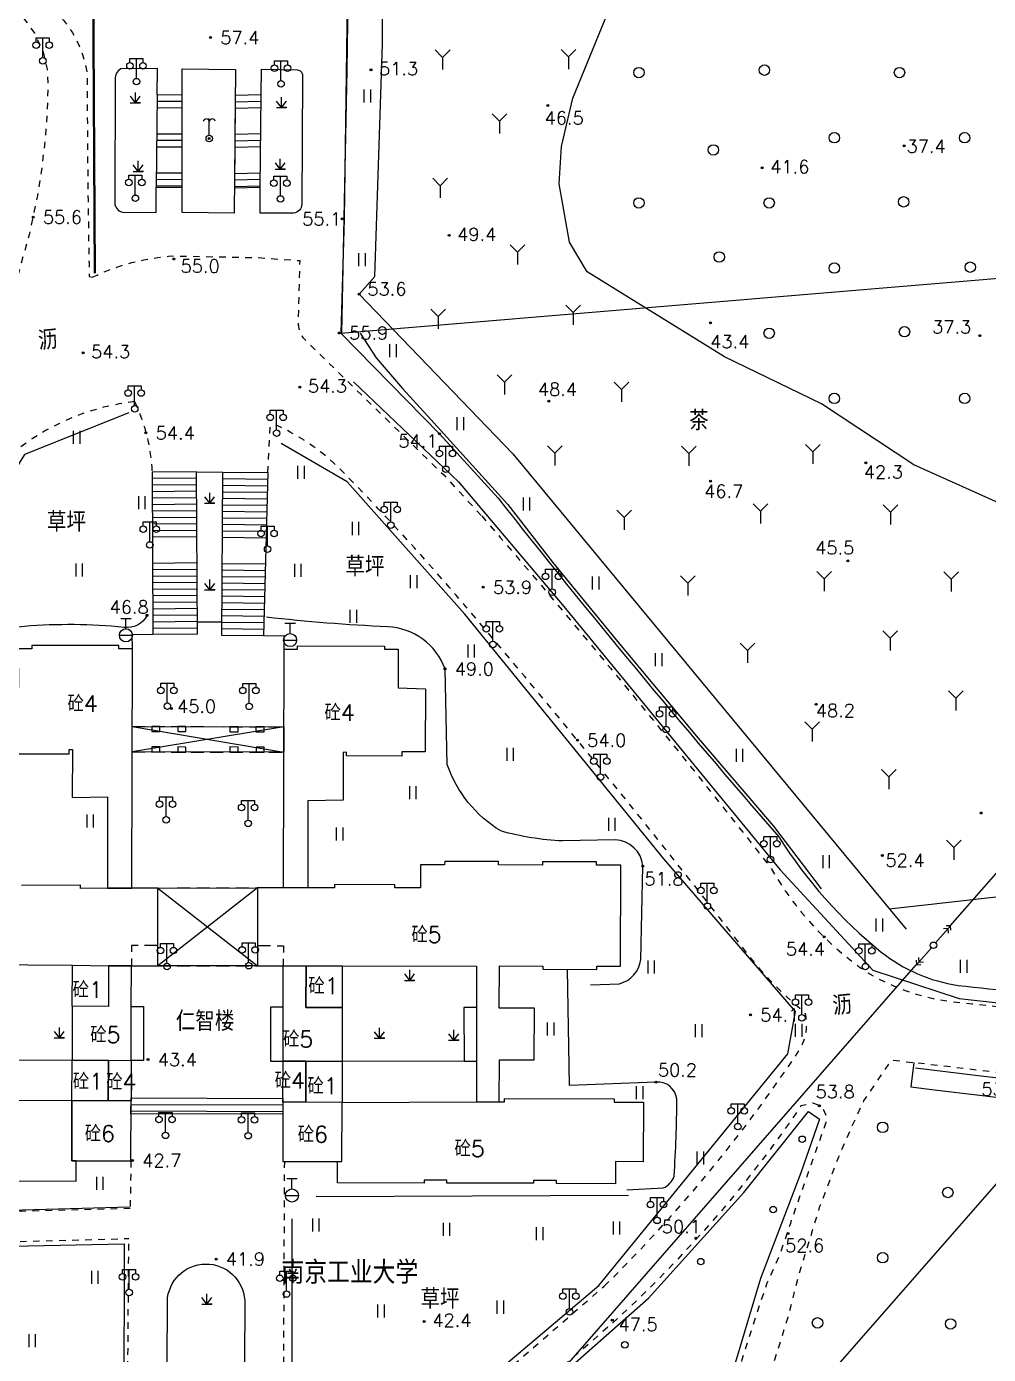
# Model space of a CAD drawing. Extents: x 115374 to 116875, y 149866 to 152432.
# Drawn here: x 115796.6 to 115944.2, y 151637.3 to 151841.1 of the extents above; entities that cross this region are included whole.
import ezdxf
from ezdxf.enums import TextEntityAlignment as Align

# ---------------------------------------------------------------- set-up
doc = ezdxf.new("R2010")
doc.units = 0
doc.header["$MEASUREMENT"] = 0
doc.header["$PDMODE"] = 32
doc.header["$PDSIZE"] = 0.3
doc.linetypes.add('X5', pattern=[3, 2, -1])
doc.linetypes.add('X6', pattern=[2, 1, -1])
doc.layers.get('0').update_dxf_attribs({"linetype": 'CONTINUOUS'})
for name, color, linetype in [('BOUND', 7, 'CONTINUOUS'), ('DLDW', 14, 'CONTINUOUS'), ('DLSS', 5, 'CONTINUOUS'), ('DMTZ', 5, 'CONTINUOUS'), ('GCD', 1, 'CONTINUOUS'), ('GXYZ', 2, 'CONTINUOUS'), ('JMD', 6, 'CONTINUOUS'), ('YZH', 2, 'CONTINUOUS'), ('ZBTZ', 5, 'CONTINUOUS')]:
    doc.layers.add(name, color=color, linetype=linetype)
doc.styles.add('HZ', font='rs.shx', dxfattribs={"bigfont": 'hztxt.shx'})
doc.linetypes.add('X19', pattern='A,4.5,[145,symbolx.shx,S=1,R=0,X=0,Y=1],4.5,-0.5,[146,symbolx.shx,S=1,R=0,X=0,Y=0],-0.5', length=10)
doc.linetypes.add('X20', pattern='A,4.5,[145,symbolx.shx,S=1,R=0,X=0,Y=0],4.5,-0.5,[146,symbolx.shx,S=1,R=0,X=0,Y=0],-0.5', length=10)
doc.linetypes.add('X33', pattern='A,2,[150,symbolx.shx,S=1,R=0,X=0,Y=1],1e-11', length=2)
doc.linetypes.add('X34', pattern='A,2,[150,symbolx.shx,S=1,R=0,X=0,Y=0],1e-11', length=2)
doc.linetypes.add('X35', pattern='A,2,[4,symbolt.shx,S=1,R=0,X=0,Y=0],2,[28,symbolt.shx,S=1,R=0,X=0,Y=0],1e-11', length=4)
doc.linetypes.add('X36', pattern='A,2,[4,symbolt.shx,S=1,R=180,X=0,Y=0],2,[28,symbolt.shx,S=1,R=180,X=0,Y=0],1e-11', length=4)
doc.linetypes.add('X4', pattern='A,0,-1e-09,[149,symbolx.shx,S=0.15,R=0,X=0,Y=0],-1.6', length=1.6)
doc.linetypes.add('X49', pattern='A,0,[5,symbolt.shx,S=1,R=0,X=0,Y=0],-10', length=10)

# ---------------------------------------------------------------- blocks, each defined once
blk = doc.blocks.new('GC124')
for p, q in [((0, -0.8), (-0.75, 0.2)), ((0, -0.8), (0, 0.8)), ((0, -0.8), (0.75, 0.2)), ((-0.8, -0.8), (0.75, -0.8)), ((0.8, -0.8), (0, -0.8))]:
    blk.add_line(p, q)
blk = doc.blocks.new('GC121')
for p, q in [((-0.5, -0.64), (-0.5, 1.36)), ((-0.5, -0.64), (-0.5, 0.86)), ((0.5, -0.64), (0.5, 1.36))]:
    blk.add_line(p, q)
blk = doc.blocks.new('GC020')
blk.add_line((0, 0.5), (0, 3.1))
blk.add_circle((0, 0), 0.5)
for centre, start, end in [((-0.46, 2.51), 22.0922, 158.1228), ((0.46, 2.51), 21.8772, 157.9078)]:
    blk.add_arc(centre, 0.494, start, end)
blk.add_point((0, 0))
blk = doc.blocks.new('GC097')
for p, q in [((-1, 2.92), (-1, 3.52)), ((-1, 3.52), (1, 3.52)), ((0, 0.52), (0, 3.52)), ((1, 3.52), (1, 2.92))]:
    blk.add_line(p, q)
for centre in [(-1, 2.42), (1, 2.42), (0.01, 0)]:
    blk.add_circle(centre, 0.5)
blk = doc.blocks.new('GC133')
for p, q in [((-0.81, 2.59), (0.79, 2.59)), ((-0.01, 0.99), (-0.01, 2.59)), ((-1.01, -0.01), (0.99, -0.01))]:
    blk.add_line(p, q)
blk.add_circle((-0.01, -0.01), 1)
blk = doc.blocks.new('GC155')
for p, q in [((4, 0), (0.5, 0)), ((3.42, 0), (2.92, 0.5)), ((2.92, -0.5), (3.42, 0)), ((4, 0), (3.5, 0.5)), ((3.5, -0.5), (4, 0))]:
    blk.add_line(p, q)
blk.add_circle((0, 0), 0.5)
blk = doc.blocks.new('GC122')
blk.add_circle((0, 0), 0.8)
blk = doc.blocks.new('GC178')
at = {"linetype": 'Continuous'}
for p, q in [((-1.13, 1.44), (0, 0.31)), ((0, 0.31), (1.13, 1.44)), ((0, 0.31), (0, -1.57))]:
    blk.add_line(p, q, dxfattribs=at)
blk = doc.blocks.new('GC159')
blk.add_circle((0.73, 0.68), 0.5)

msp = doc.modelspace()

# ---------------------------------------------------------------- linework, layer by layer
at = {"layer": 'BOUND', "linetype": 'Continuous', "flags": 128}
for points, elevation in [([(115820.48, 151816.38), (115820.5, 151830.56), (115816.65, 151830.58), (115816.51, 151816.4)], 55.15), ([(115832.46, 151816.43), (115832.59, 151830.59), (115828.64, 151830.49), (115828.51, 151816.32)], 57.35), ([(115822.85, 151747.88), (115822.71, 151772.76), (115815.86, 151772.7), (115816, 151747.82)], 45), ([(115826.58, 151747.65), (115826.71, 151772.7), (115833.64, 151772.62), (115832.96, 151747.56)], 45.11), ([(115812.81, 151733.68), (115836.09, 151733.62), (115836.08, 151729.71), (115812.8, 151729.77)], 44.93), ([(115816.73, 151708.89), (115832.05, 151708.92), (115832.05, 151696.96), (115816.73, 151696.93)], 43.69), ([(115812.63, 151674.24), (115812.64, 151676.69), (115835.95, 151676.61), (115835.94, 151674.17)], 42.75)]:
    msp.add_lwpolyline(points, close=True, dxfattribs=dict(at, elevation=elevation))
at = {"layer": 'DLDW', "linetype": 'Continuous', "elevation": 55.15, "flags": 128}
msp.add_lwpolyline([(115820.48, 151812.54), (115820.5, 151834.59), (115828.68, 151834.47), (115828.47, 151812.43)], close=True, dxfattribs=at)
at = {"layer": 'DLSS', "linetype": 'X6', "flags": 128}
for points, elevation in [([(115768.34, 151888.99, -0.047387), (115776.45, 151878.45, 0.024869), (115781.25, 151868.94, -0.001923), (115784.3, 151863.58, 0.020923), (115800.19, 151844.2, -0.17624), (115805.91, 151833.86, 0.004799), (115806.23, 151802.7), (115806.68, 151802.59, 0.103758)], 58.39), ([(115806.68, 151802.59, -0.09953), (115819.21, 151805.87), (115832.02, 151805.62), (115838.53, 151805.16), (115838.29, 151795.71, 0.208188), (115839.41, 151792.94), (115860.63, 151772.27), (115866.46, 151765.98)], 55.06), ([(115813.19, 151783.52, 0.134622), (115795.46, 151776.4, 0.211879), (115791.8, 151769.76), (115776.3, 151735.18), (115756.24, 151690.64), (115757.93, 151690.6)], 48.16), ([(115813.19, 151783.52, -0.097761), (115815.86, 151772.7, 11.464954)], 54.55), ([(115885.25, 151647.79, 0.052588), (115915.29, 151684.12, 0.196706), (115916.11, 151689.72, -0.051325), (115907.85, 151698.04, 0.008521), (115881.15, 151731.56, 0.006119), (115862.53, 151753.82, 0.017012), (115845.04, 151772.85, 0.09977), (115834.03, 151780.3, 0.121986)], 48.16), ([(115866.46, 151765.98, -0.013054), (115910.86, 151711.93, 0.11413), (115925.74, 151695.87, 0.107698), (115939.33, 151691.38, -0.006779), (115977.03, 151686.89, -0.149774), (116000, 151677.71)], 58.39), ([(116000, 151663.88, 0.202534), (115980.76, 151675.78, -0.041296), (115975.65, 151676.97), (115932.79, 151682.1, 0.024307)], 49.94), ([(115836.17, 151666.94), (115835.94, 151615.46), (115836.47, 151610.4, 0.552508), (115841.41, 151609.96, 0.012909), (115862.43, 151627.98), (115885.25, 151647.79)], 42.22)]:
    msp.add_lwpolyline(points, format="xyb", dxfattribs=dict(at, elevation=elevation))
at = {"layer": 'DLSS', "linetype": 'X6', "elevation": 52.62, "flags": 128}
msp.add_lwpolyline([(115740.93, 151877.55), (115742.54, 151876.38), (115744.95, 151874.63), (115746.53, 151873.49), (115747.66, 151872.69), (115748.89, 151871.87), (115750.54, 151870.77), (115751.22, 151870.13), (115752.91, 151868.52), (115754.16, 151867.33), (115755.07, 151866.46), (115756.32, 151865.27), (115757.49, 151864.74), (115759.25, 151863.94), (115761.53, 151862.53), (115763.22, 151861.49), (115765.28, 151860.22), (115766.19, 151860), (115768.35, 151859.49), (115770.09, 151859.08), (115772.51, 151858.51), (115774.88, 151857.95), (115776.09, 151858.36), (115778.02, 151859.01), (115779.88, 151859.64), (115781.71, 151860.25), (115782.86, 151858.75), (115786.38, 151854.23), (115790.85, 151848.67), (115793.21, 151845.82), (115796.31, 151842.16), (115797.81, 151840.07), (115799.14, 151837.16), (115799.75, 151834.52), (115799.89, 151832.39), (115799.77, 151828.13), (115799.49, 151824.15), (115798.86, 151818.74), (115798.23, 151814.9), (115796.98, 151809.1), (115795.39, 151803.37), (115793.36, 151797.45), (115792.2, 151794.53), (115791.15, 151792.09), (115789.4, 151793.92), (115787.27, 151796.53), (115785.5, 151799.18), (115784.08, 151801.75), (115782.95, 151804.26), (115782.03, 151806.81), (115782.71, 151808.86), (115783.81, 151811.84), (115785.4, 151815.62), (115786.47, 151817.89), (115787.57, 151820.06), (115788.18, 151821.19), (115788.07, 151822.51), (115786.97, 151826.19), (115785.41, 151828.7), (115782.53, 151831.36), (115780.75, 151832.37), (115779.41, 151832.97), (115777.92, 151833.62), (115775.85, 151834.46), (115773.09, 151835.5), (115771.27, 151836.13), (115768.18, 151837.11), (115765.99, 151837.73), (115764.03, 151838.24), (115762.68, 151838.64), (115760.14, 151839.78), (115758.13, 151841.13), (115755.41, 151842.49), (115750.36, 151845.01), (115748.33, 151846.39), (115746.36, 151847.98), (115744.49, 151849.7), (115742.84, 151851.42), (115741.56, 151852.9), (115740.14, 151854.75), (115739.09, 151856.28), (115737.89, 151858.24), (115736.7, 151860.49), (115736.13, 151861.71), (115736.38, 151863.4), (115736.85, 151865.91), (115737.25, 151867.61), (115737.64, 151869.05), (115738.18, 151870.81), (115738.82, 151872.67), (115739.44, 151874.25), (115740.01, 151875.6), (115740.51, 151876.69)], close=True, dxfattribs=at)
at = {"layer": 'DLSS', "linetype": 'X6', "flags": 128}
for points, elevation in [([(115833.64, 151772.62), (115834.03, 151780.3)], 45.11), ([(115971.42, 151541.32), (115969.55, 151541.55), (115964.14, 151542.16), (115960.62, 151542.4), (115957.27, 151542.05), (115955.5, 151541.03), (115953.62, 151538.81), (115950.8, 151535.27), (115946.62, 151530.53), (115944.08, 151526.59), (115939.52, 151528.74), (115936.08, 151530.32), (115931.01, 151532.56), (115927.7, 151534.17), (115924.96, 151536.55), (115924.45, 151537.03), (115923.69, 151537.47), (115922.67, 151537.75), (115921.79, 151537.86), (115919.83, 151538.19), (115918.14, 151538.58), (115915.84, 151539.25), (115914.24, 151539.82), (115912.92, 151540.37), (115910.67, 151541.45), (115909.39, 151542.16), (115907.75, 151543.18), (115905.66, 151544.68), (115904.23, 151545.85), (115902.94, 151547.17), (115901.58, 151548.48), (115900.14, 151549.61), (115898.1, 151550.88), (115896.21, 151551.76), (115895.7, 151551.96), (115896.32, 151555.96), (115896.98, 151560.13), (115897.64, 151564.23), (115898.03, 151566.63), (115899.98, 151578.36), (115900.98, 151584.17), (115903.4, 151597.84), (115904.56, 151604.16), (115906.21, 151612.94), (115909.31, 151628.78), (115911, 151635.07), (115913.5, 151643.04), (115915.17, 151649.61), (115918.38, 151660.05), (115921.28, 151667.66), (115923.24, 151672.19), (115925.14, 151676.22), (115928.18, 151680.77), (115929.45, 151682.5), (115932.79, 151682.1)], 41.82), ([(115861.7, 151542.43), (115890.54, 151552.3), (115890.68, 151554.59), (115890.8, 151556.4), (115891.06, 151559.59), (115891.7, 151564.78), (115893.2, 151572.78), (115895.06, 151581.7), (115897.59, 151594.48), (115898.87, 151601.05), (115901.02, 151612.21), (115902.5, 151619.99), (115903.61, 151625.58), (115905.19, 151632.03), (115906.45, 151636.53), (115908.53, 151643.14), (115910.3, 151648.3), (115912.25, 151652.67), (115913.89, 151657.49), (115916.25, 151664.21), (115917.39, 151667.42), (115918.69, 151671.12), (115919.34, 151672.95), (115919.34, 151673.96), (115918.97, 151674.82), (115918.29, 151675.51), (115917.29, 151675.89), (115915.47, 151675.45), (115914.21, 151673.6), (115910.84, 151668.92), (115906.65, 151663.49), (115903.93, 151660.17), (115900.28, 151655.96), (115895.05, 151650.35), (115892.25, 151647.53), (115889.28, 151644.67), (115886.58, 151642.17), (115879.85, 151636.3), (115874.49, 151631.66), (115868.85, 151626.76), (115864.92, 151623.35), (115861.73, 151620.59), (115858.24, 151617.56), (115855.42, 151615.12)], 42.11), ([(115812.61, 151667.02), (115812.51, 151659.7)], 42.71), ([(115804.06, 151603.13), (115811.91, 151603.13), (115812.3, 151655.11)], 40.23)]:
    msp.add_lwpolyline(points, dxfattribs=dict(at, elevation=elevation))
at = {"layer": 'DLSS', "linetype": 'Continuous', "flags": 128}
msp.add_lwpolyline([(115932.79, 151682.1), (115932.34, 151678.37), (115935.97, 151677.94), (115942.87, 151677.11), (115947.55, 151676.55), (115956.71, 151675.46), (115962.84, 151674.72), (115971.6, 151673.67), (115974.86, 151673.28), (115978.65, 151672.33), (115985, 151670.85), (115990.14, 151668.24), (115994.43, 151664.57), (115996.81, 151661.55), (116000, 151657.31)], dxfattribs=at)
at = {"layer": 'DLSS', "linetype": 'X6', "flags": 128}
for points in [[(115812.51, 151659.7), (115770.18, 151658.61)], [(115769.62, 151653.94), (115812.3, 151655.11)]]:
    msp.add_lwpolyline(points, dxfattribs=at)
at = {"layer": 'DMTZ', "linetype": 'X36', "elevation": 57.43, "flags": 128}
msp.add_lwpolyline([(115845, 151794.02), (115845.81, 151834.35), (115846.51, 151885.73), (115835.73, 151886.08, -0.197923), (115832.86, 151889.04), (115829.39, 151899.24)], format="xyb", dxfattribs=at)
at = {"layer": 'DMTZ', "linetype": 'X34', "flags": 128}
msp.add_lwpolyline([(115850.07, 151802.72), (115851.26, 151838.4), (115851.1, 151861.43), (115851.1, 151884.02), (115848.44, 151887.78), (115835.01, 151890.5), (115832.68, 151892.4)], dxfattribs=at)
at = {"layer": 'DMTZ', "linetype": 'X36', "flags": 128}
for points, elevation in [([(115807.19, 151803.21), (115806.74, 151883.76), (115821.33, 151882.88)], 54.97), ([(115784.91, 151682.55), (115803.58, 151682.48)], 46.13)]:
    msp.add_lwpolyline(points, dxfattribs=dict(at, elevation=elevation))
at = {"layer": 'DMTZ', "linetype": 'X35', "flags": 128}
for points, elevation in [([(115847.65, 151799.99), (115871.22, 151775.53), (115931.6, 151702.56)], 53.56), ([(115863.76, 151682.3), (115845.04, 151682.29)], 43.69)]:
    msp.add_lwpolyline(points, dxfattribs=dict(at, elevation=elevation))
at = {"layer": 'DMTZ', "linetype": 'X33', "elevation": 53.56, "flags": 128}
msp.add_lwpolyline([(115847.81, 151794.04), (115850.24, 151790.26), (115854.3, 151785.52), (115858.68, 151780.8), (115870.45, 151767.73), (115877.34, 151758.91), (115887.55, 151746.39), (115899.7, 151731.86), (115911.25, 151718.38), (115918.56, 151708.78)], dxfattribs=at)
at = {"layer": 'DMTZ', "linetype": 'X35', "flags": 128}
for points, elevation in [([(115815.09, 151750.73, -0.323184), (115811.56, 151748.88, 0.044983), (115796.27, 151749.03, 0.102238), (115792.29, 151747.87, 0.250905), (115788.66, 151724.38, -0.24123), (115786.14, 151718.75, -0.0622), (115783.96, 151717.82, 0.028731), (115776.07, 151715.09, -0.076844), (115771.6, 151714.46), (115771.44, 151697.5), (115765.29, 151698.1), (115763.14, 151690.62)], 46.77), ([(115883.16, 151694.04), (115887.6, 151694.21, 0.310773), (115890.88, 151697.9), (115891.21, 151712.25, 0.379993), (115886.94, 151716.27), (115878.86, 151716.11, -0.057084), (115869.41, 151717.64, -0.173865), (115861.17, 151727.86), (115860.83, 151742.5, 0.30418), (115852.03, 151748.97, -0.01777), (115833.42, 151750.45, -1.722591)], 48.2), ([(115888.72, 151662.6), (115894.3, 151662.88, 0.239294), (115895.99, 151664.69, 0.016754), (115896.42, 151676.54, 0.393001), (115893.2, 151679.12), (115879.92, 151678.58), (115879.64, 151696.42)], 48.77)]:
    msp.add_lwpolyline(points, format="xyb", dxfattribs=dict(at, elevation=elevation))
msp.add_lwpolyline([(115753.63, 151667.68), (115755.65, 151664.47), (115763.18, 151660.19), (115770.19, 151658.78), (115812.43, 151659.97)], dxfattribs=at)
at = {"layer": 'GCD', "linetype": 'Continuous'}
for p in [(115824.84, 151839.38, 57.37), (115849.47, 151834.42, 51.35), (115876.61, 151828.97, 46.46), (115931.31, 151822.75, 37.41), (115909.52, 151819.38, 41.62), (115797.61, 151811.82, 55.56), (115845.05, 151811.56, 55.07), (115861.46, 151809.03, 49.42), (115819.21, 151805.4, 54.99), (115847.65, 151799.99, 53.56), (115844.57, 151794.05, 55.88), (115901.6, 151795.59, 43.42), (115942.94, 151793.64, 37.32), (115805.27, 151791, 54.32), (115838.55, 151785.74, 54.28), (115876.78, 151783.57, 48.36), (115814.93, 151778.72, 54.35), (115859.99, 151778.58, 54.09), (115925.44, 151774.12, 42.32), (115901.58, 151771.33, 46.73), (115922.68, 151759.11, 45.55), (115866.7, 151755.04, 53.94), (115815.09, 151750.73, 46.77), (115860.83, 151742.5, 49.03), (115917.8, 151737.07, 48.25), (115818.83, 151736.44, 44.97), (115881.15, 151731.56, 53.97), (115943.13, 151720.4, 49.78), (115891.21, 151712.25, 51.79), (115927.96, 151713.87, 52.42), (115919.01, 151701.39, 54.37), (115907.71, 151689.42, 54.06), (115815.24, 151682.56, 43.43), (115893.2, 151679.11, 50.23), (115918.29, 151675.49, 53.82), (115812.86, 151667.08, 42.72), (115899.32, 151655.16, 50.1), (115913.5, 151655.88, 52.62), (115825.69, 151651.95, 41.9), (115857.65, 151642.4, 42.41), (115886.51, 151642.57, 47.5)]:
    msp.add_point(p, dxfattribs=at)
at = {"layer": 'GXYZ', "linetype": 'Continuous'}
for p, q in [((115938.44, 151703.12, 47.54), (116000, 151773.6, 47.54)), ((115760.86, 151500, 47.54), (115933.17, 151697.09)), ((115802.28, 151500), (115948.93, 151667.48))]:
    msp.add_line(p, q, dxfattribs=at)
at = {"layer": 'JMD', "linetype": 'Continuous', "flags": 128}
for points in [[(115809.03, 151708.85), (115812.74, 151708.87), (115812.84, 151745.6), (115810.78, 151745.6), (115810.78, 151746.1), (115797.4, 151746.09), (115797.4, 151745.59), (115795.33, 151745.58), (115795.38, 151739.65), (115790.92, 151739.61), (115791.02, 151730.02), (115794.62, 151730.06), (115794.63, 151729.5), (115803.13, 151729.49), (115803.13, 151730.14), (115803.63, 151730.14), (115803.61, 151722.8), (115809.03, 151722.9), (115809.03, 151708.85)], [(115836.05, 151708.92), (115836.12, 151745.54), (115838.18, 151745.53), (115838.18, 151746.05), (115851.56, 151746), (115851.56, 151745.52), (115853.64, 151745.52), (115853.64, 151739.58), (115857.82, 151739.47), (115857.77, 151729.78), (115854.21, 151729.79), (115854.21, 151729.14), (115845.71, 151729.15), (115845.71, 151729.71), (115845.2, 151729.7), (115845.18, 151722.35), (115839.76, 151722.25), (115839.76, 151708.93)], [(115865.66, 151676.08), (115869.16, 151676.1), (115869.18, 151682.54), (115874.54, 151682.53), (115874.57, 151690.44), (115869.16, 151690.46), (115869.18, 151696.93), (115875.86, 151696.92), (115875.86, 151696.43), (115884.13, 151696.4), (115884.13, 151696.9), (115887.78, 151696.89), (115887.81, 151712.38), (115884.07, 151712.39), (115884.07, 151712.89), (115875.8, 151712.93), (115875.8, 151712.42), (115869.03, 151712.44), (115869.03, 151712.96), (115860.78, 151712.98), (115860.77, 151712.46), (115857.08, 151712.47), (115857.07, 151708.93), (115853.13, 151708.93), (115853.13, 151709.39), (115843.88, 151709.41), (115843.88, 151708.93), (115839.76, 151708.93), (115836.05, 151708.92), (115832.05, 151708.92), (115832.05, 151696.96), (115836.01, 151696.95), (115839.51, 151696.94), (115845.07, 151696.93), (115865.68, 151696.92), (115865.68, 151690.57), (115865.67, 151682.3)], [(115812.68, 151690.72), (115812.7, 151696.94), (115809.2, 151696.97), (115809.18, 151690.73), (115803.61, 151690.75), (115803.58, 151682.48), (115809.16, 151682.46), (115812.66, 151682.45)], [(115803.63, 151697.03), (115809.2, 151696.97), (115809.18, 151690.73), (115803.61, 151690.75)], [(115835.99, 151690.59), (115836.01, 151696.95), (115839.51, 151696.94), (115839.49, 151690.58), (115845.06, 151690.58), (115845.04, 151682.29), (115839.47, 151682.31), (115835.97, 151682.32)], [(115839.51, 151696.94), (115845.07, 151696.93), (115845.06, 151690.58), (115839.49, 151690.58)], [(115803.58, 151682.48), (115809.16, 151682.46), (115809.14, 151676.23), (115803.56, 151676.24)], [(115809.14, 151676.23), (115809.16, 151682.46), (115812.66, 151682.45), (115812.64, 151676.22)], [(115835.95, 151676.02), (115835.97, 151682.32), (115839.47, 151682.31), (115839.45, 151676.01)], [(115839.47, 151682.31), (115845.04, 151682.29), (115845.02, 151675.99), (115839.45, 151676.01)], [(115803.56, 151676.24), (115779.48, 151676.27), (115774.97, 151676.28), (115774.97, 151676.84), (115761.89, 151676.86), (115761.89, 151676.33), (115757.38, 151676.35), (115757.36, 151667.31), (115761.52, 151667.3), (115761.51, 151664), (115770.61, 151664), (115770.61, 151664.47), (115774.11, 151664.47), (115774.11, 151663.99), (115787.41, 151663.97), (115787.41, 151664.44), (115790.91, 151664.43), (115790.91, 151663.95), (115804.21, 151663.93), (115804.22, 151667.03), (115803.53, 151667.05)], [(115803.56, 151676.24), (115803.53, 151667.05), (115812.61, 151667.02), (115812.64, 151676.22), (115809.14, 151676.23)], [(115835.95, 151676.02), (115835.92, 151666.94), (115844.32, 151666.91), (115845, 151666.91), (115845.02, 151675.99), (115839.45, 151676.01)], [(115845.02, 151675.99), (115865.66, 151676.08), (115869.94, 151676.1), (115869.94, 151676.58), (115886.81, 151676.54), (115886.81, 151676.05), (115891.32, 151676.04), (115891.24, 151666.9), (115887.01, 151666.93), (115886.98, 151663.52), (115877.93, 151663.55), (115877.93, 151664.02), (115874.43, 151664.02), (115874.42, 151663.58), (115861.12, 151663.59), (115861.13, 151664.06), (115857.62, 151664.07), (115857.62, 151663.6), (115844.32, 151663.63), (115844.32, 151666.91), (115845, 151666.91)]]:
    msp.add_lwpolyline(points, close=True, dxfattribs=at)
for points in [[(115783.05, 151697.22), (115803.63, 151697.03), (115809.2, 151696.97), (115816.73, 151696.93), (115816.73, 151708.89), (115812.74, 151708.87), (115809.03, 151708.85), (115804.88, 151708.83), (115804.89, 151709.31), (115795.84, 151709.26)], [(115812.68, 151690.72), (115814.57, 151690.71), (115814.57, 151682.44), (115812.66, 151682.45)], [(115835.99, 151690.59), (115834.05, 151690.6), (115834.06, 151682.33), (115835.97, 151682.32)], [(115865.68, 151690.57), (115863.74, 151690.57), (115863.76, 151682.3), (115865.67, 151682.3)]]:
    msp.add_lwpolyline(points, dxfattribs=at)
at = {"layer": 'JMD', "linetype": 'X5', "flags": 128}
for points in [[(115816.73, 151700.06), (115812.71, 151700.08), (115812.7, 151696.94)], [(115832.05, 151700.05), (115836.02, 151700.04), (115836.01, 151696.95)]]:
    msp.add_lwpolyline(points, dxfattribs=at)
at = {"layer": 'YZH', "linetype": 'Continuous'}
for p, q in [((115820.49, 151828.56, 55.15), (115816.63, 151828.58, 55.15)), ((115820.49, 151829.56, 55.15), (115816.64, 151829.58, 55.15)), ((115832.57, 151828.59, 57.35), (115828.62, 151828.49, 57.35)), ((115832.58, 151829.59, 57.35), (115828.63, 151829.49, 57.35)), ((115820.49, 151824.56, 55.15), (115816.59, 151824.58, 55.15)), ((115832.54, 151824.59, 57.35), (115828.58, 151824.49, 57.35)), ((115820.49, 151822.56, 55.15), (115816.57, 151822.58, 55.15)), ((115820.49, 151823.56, 55.15), (115816.58, 151823.58, 55.15)), ((115832.52, 151822.59, 57.35), (115828.56, 151822.49, 57.35)), ((115832.53, 151823.59, 57.35), (115828.57, 151823.49, 57.35)), ((115820.49, 151818.56, 55.15), (115816.54, 151818.58, 55.15)), ((115832.48, 151818.59, 57.35), (115828.53, 151818.49, 57.35)), ((115820.48, 151816.56, 55.15), (115816.52, 151816.58, 55.15)), ((115820.49, 151817.56, 55.15), (115816.53, 151817.58, 55.15)), ((115832.46, 151816.59, 57.35), (115828.51, 151816.49, 57.35)), ((115832.47, 151817.59, 57.35), (115828.52, 151817.49, 57.35)), ((115822.72, 151771.76, 45), (115815.86, 151771.7, 45)), ((115826.71, 151771.7, 45.11), (115833.62, 151771.62, 45.11)), ((115822.72, 151770.76, 45), (115815.87, 151770.7, 45)), ((115822.73, 151769.76, 45), (115815.87, 151769.7, 45)), ((115826.7, 151770.7, 45.11), (115833.59, 151770.62, 45.11)), ((115826.7, 151769.7, 45.11), (115833.56, 151769.62, 45.11)), ((115822.73, 151768.76, 45), (115815.88, 151768.7, 45)), ((115822.74, 151767.76, 45), (115815.88, 151767.7, 45)), ((115826.69, 151768.7, 45.11), (115833.53, 151768.62, 45.11)), ((115826.69, 151767.7, 45.11), (115833.51, 151767.62, 45.11)), ((115822.75, 151766.76, 45), (115815.89, 151766.7, 45)), ((115822.75, 151765.76, 45), (115815.9, 151765.7, 45)), ((115826.68, 151766.7, 45.11), (115833.48, 151766.62, 45.11)), ((115826.68, 151765.7, 45.11), (115833.45, 151765.62, 45.11)), ((115822.76, 151764.76, 45), (115815.9, 151764.7, 45)), ((115822.76, 151763.76, 45), (115815.91, 151763.7, 45)), ((115826.67, 151764.7, 45.11), (115833.43, 151764.62, 45.11)), ((115826.67, 151763.7, 45.11), (115833.4, 151763.62, 45.11)), ((115822.77, 151762.76, 45), (115815.91, 151762.7, 45)), ((115826.66, 151762.7, 45.11), (115833.37, 151762.62, 45.11)), ((115822.79, 151758.76, 45), (115815.94, 151758.7, 45)), ((115822.8, 151757.76, 45), (115815.94, 151757.7, 45)), ((115826.64, 151758.7, 45.11), (115833.26, 151758.62, 45.11)), ((115826.64, 151757.7, 45.11), (115833.23, 151757.62, 45.11)), ((115822.8, 151756.76, 45), (115815.95, 151756.7, 45)), ((115822.81, 151755.76, 45), (115815.95, 151755.7, 45)), ((115826.62, 151755.7, 45.11), (115833.18, 151755.62, 45.11)), ((115826.63, 151756.7, 45.11), (115833.21, 151756.62, 45.11)), ((115822.81, 151754.76, 45), (115815.96, 151754.7, 45)), ((115822.82, 151753.76, 45), (115815.96, 151753.7, 45)), ((115826.61, 151753.7, 45.11), (115833.13, 151753.62, 45.11)), ((115826.62, 151754.7, 45.11), (115833.15, 151754.62, 45.11)), ((115822.82, 151752.76, 45), (115815.97, 151752.7, 45)), ((115822.83, 151751.76, 45), (115815.98, 151751.7, 45)), ((115826.6, 151751.7, 45.11), (115833.07, 151751.62, 45.11)), ((115826.61, 151752.7, 45.11), (115833.1, 151752.62, 45.11)), ((115822.84, 151750.76, 45), (115815.98, 151750.7, 45)), ((115822.84, 151749.76, 45), (115815.99, 151749.7, 45)), ((115826.59, 151749.7, 45.11), (115833.02, 151749.62, 45.11)), ((115826.6, 151750.7, 45.11), (115833.04, 151750.62, 45.11)), ((115822.85, 151748.76, 45), (115815.99, 151748.7, 45)), ((115826.58, 151747.7, 45.11), (115832.96, 151747.61, 45.11)), ((115826.59, 151748.7, 45.11), (115832.99, 151748.62, 45.11)), ((115836.09, 151733.62, 44.93), (115812.8, 151729.77, 44.93)), ((115812.81, 151733.68, 44.93), (115836.08, 151729.71, 44.93)), ((115832.05, 151708.92, 43.69), (115816.73, 151696.93, 43.69)), ((115816.73, 151708.89, 43.69), (115832.05, 151696.96, 43.69)), ((115812.64, 151675.69, 42.75), (115835.95, 151675.61, 42.75)), ((115812.63, 151674.69, 42.75), (115835.94, 151674.61, 42.75))]:
    msp.add_line(p, q, dxfattribs=at)
at = {"layer": 'YZH', "linetype": 'X5'}
for p, q in [((115812.81, 151733.68, 44.93), (115836.09, 151733.62, 44.93)), ((115812.8, 151729.77, 44.93), (115836.08, 151729.71, 44.93)), ((115816.73, 151708.89, 43.69), (115832.05, 151708.92, 43.69)), ((115816.73, 151696.93, 43.69), (115832.05, 151696.96, 43.69))]:
    msp.add_line(p, q, dxfattribs=at)
at = {"layer": 'YZH', "linetype": 'X20', "elevation": 57.43, "flags": 128}
msp.add_lwpolyline([(115829.25, 151899.2), (115832.72, 151888.99, 0.22569), (115835.7, 151885.93), (115846.35, 151885.59), (115845.36, 151811.57), (115844.85, 151794.03)], format="xyb", dxfattribs=at)
at = {"layer": 'YZH', "linetype": 'X20', "elevation": 54.97, "flags": 128}
msp.add_lwpolyline([(115807.04, 151803.21), (115806.59, 151883.93), (115821.27, 151883.04)], dxfattribs=at)
at = {"layer": 'YZH', "linetype": 'Continuous', "flags": 128}
for points, elevation in [([(115820.48, 151816.38), (115820.5, 151830.56), (115816.65, 151830.58), (115816.51, 151816.4)], 55.15), ([(115832.46, 151816.43), (115832.59, 151830.59), (115828.64, 151830.49), (115828.51, 151816.32)], 57.35), ([(115822.85, 151747.88), (115822.71, 151772.76), (115815.86, 151772.7), (115816, 151747.82)], 45), ([(115826.58, 151747.65), (115826.71, 151772.7), (115833.64, 151772.62), (115832.96, 151747.56)], 45.11), ([(115812.63, 151674.24), (115812.64, 151676.69), (115835.95, 151676.61), (115835.94, 151674.17)], 42.75)]:
    msp.add_lwpolyline(points, dxfattribs=dict(at, elevation=elevation))
at = {"layer": 'YZH', "linetype": 'X19', "flags": 128}
msp.add_lwpolyline([(115844.85, 151794.03), (115952.59, 151803.04), (116000, 151808.77)], dxfattribs=at)
at = {"layer": 'YZH', "linetype": 'Continuous', "flags": 128}
for points, elevation in [([(115817.07, 151732.89), (115817.08, 151733.67), (115815.83, 151733.67), (115815.83, 151732.89)], 44.93), ([(115821.06, 151732.89), (115821.07, 151733.67), (115819.82, 151733.67), (115819.82, 151732.89)], 44.96), ([(115829.07, 151732.85), (115829.07, 151733.63), (115827.82, 151733.64), (115827.82, 151732.86)], 44.92), ([(115833.06, 151732.85), (115833.06, 151733.63), (115831.81, 151733.64), (115831.81, 151732.86)], 44.95), ([(115817.06, 151729.76), (115817.07, 151730.54), (115815.82, 151730.54), (115815.82, 151729.76)], 44.9), ([(115821.07, 151729.74), (115821.07, 151730.52), (115819.82, 151730.53), (115819.82, 151729.75)], 44.92), ([(115829.06, 151729.74), (115829.06, 151730.52), (115827.82, 151730.53), (115827.81, 151729.75)], 44.89), ([(115833.06, 151729.73), (115833.07, 151730.51), (115831.82, 151730.51), (115831.82, 151729.73)], 44.91)]:
    msp.add_lwpolyline(points, close=True, dxfattribs=dict(at, elevation=elevation))
at = {"layer": 'ZBTZ', "linetype": 'X4', "flags": 128}
for points in [[(116000, 151780.7), (115993.33, 151775.54), (115984.99, 151769.75), (115972.22, 151763.34), (115966.86, 151762.13), (115956.81, 151764.35), (115947.81, 151767.06), (115932.78, 151773.8), (115918.62, 151783.16), (115903.71, 151790.37), (115882.63, 151803.44), (115879.92, 151807.97), (115878.36, 151816.95), (115878.72, 151822.67), (115880.46, 151830.09), (115885.75, 151843.07), (115890.13, 151856.09), (115893.25, 151864.34), (115894.77, 151866.82), (115897.77, 151869.22), (115904.53, 151871.98), (115916.19, 151878.45), (115920.58, 151882.41), (115923.1, 151885.65), (115923.95, 151895.93), (115925.86, 151897.77), (115930.76, 151900.68), (115936.29, 151903.23), (115941.25, 151903.34), (115946.99, 151903.48), (115952.52, 151906.48), (115957.1, 151912.16), (115960.9, 151925.02), (115963.38, 151933.04), (115965.49, 151939.85), (115961.4, 151947.48), (115955.99, 151948.51), (115948.43, 151948.28), (115937.99, 151945.05), (115930.26, 151939.22), (115913.6, 151924.37), (115902.66, 151916.24), (115883.01, 151906.89), (115861.13, 151899.96), (115851.24, 151895.14), (115846.44, 151894.4), (115843.23, 151898.47), (115840.16, 151905.98), (115836.93, 151912.8), (115832.31, 151917.74), (115826.73, 151921.28), (115816.51, 151928.46), (115813.34, 151932.56), (115812.26, 151933.22), (115804.58, 151929.71), (115798.09, 151923.17), (115796.74, 151919.7), (115797.78, 151914.52), (115800.23, 151906.02), (115802.98, 151895.45), (115804.06, 151889.22)], [(115850.07, 151802.72), (115847.65, 151799.99)]]:
    msp.add_lwpolyline(points, dxfattribs=at)
at = {"layer": 'ZBTZ', "linetype": 'Continuous', "flags": 128}
for points, elevation in [([(115816.65, 151830.58), (115816.69, 151834.64), (115811.06, 151834.59, 0.249503), (115810.19, 151833.27), (115810.14, 151814.03, 0.380189), (115811.4, 151812.6), (115816.48, 151812.55), (115816.51, 151816.4)], 57.39), ([(115832.59, 151830.59), (115832.68, 151834.54), (115838.19, 151834.44, -0.391813), (115838.98, 151833.35), (115838.85, 151813.82, -0.385226), (115837.58, 151812.44), (115832.45, 151812.41), (115832.46, 151816.43)], 57.39), ([(115868.97, 151768.72, 0.012626), (115912.09, 151716.74, 0.082726), (115927.78, 151699.07, 0.12951), (115939.59, 151693.93, -0.006768), (115977.31, 151689.43, -0.015223), (115980.03, 151689.12)], 58.39), ([(115830.09, 151645.61), (115830.02, 151626.48, -0.923865), (115818.14, 151626.32), (115818.21, 151645.45, -0.954656), (115830.09, 151645.61, 0.894018)], 41.8)]:
    msp.add_lwpolyline(points, format="xyb", dxfattribs=dict(at, elevation=elevation))
for points, elevation in [([(115844.85, 151794.03), (115860, 151778.58), (115868.97, 151768.72)], 55.06), ([(115822.71, 151772.76), (115826.71, 151772.7)], 45), ([(115826.59, 151749.69), (115822.84, 151749.66)], 45.92)]:
    msp.add_lwpolyline(points, dxfattribs=dict(at, elevation=elevation))
at = {"layer": 'ZBTZ', "linetype": 'X49', "flags": 128}
for points in [[(115846.76, 151786.55), (115862.92, 151771.21), (115878.8, 151752.4), (115912.28, 151711.7), (115926.5, 151696.31), (115939.75, 151691.92), (115964.16, 151689.23), (115976.56, 151687.73), (115989.69, 151684.76), (116000, 151680.18)], [(115812.32, 151781.82), (115796.31, 151775.43), (115792.32, 151769.02), (115781.06, 151743.48), (115758.02, 151691.55)], [(115837.3, 151658.12), (115837.39, 151611.55), (115840.59, 151610.82), (115884.43, 151647.92), (115913.44, 151683.44), (115914.65, 151689.94), (115894.4, 151713.38), (115863.89, 151750.9), (115845.82, 151771.19), (115835.66, 151777.11)], [(116000, 151661.83), (115991.22, 151670.84), (115981.05, 151674.61), (115975.55, 151676.19), (115942.25, 151680.13), (115933.06, 151681.24)], [(115818.31, 151508.04), (115820.93, 151526.18), (115823.63, 151540.39), (115828.29, 151574.31), (115833.03, 151587.41), (115839.58, 151597.23), (115844.17, 151604.27), (115854, 151612.37), (115869.57, 151626.13), (115892.05, 151645.95), (115906.68, 151662.18), (115916.61, 151674.58), (115918.33, 151673.43), (115915.46, 151665.21), (115909.24, 151648.99), (115902.18, 151625.38), (115894.99, 151587.75), (115889.42, 151554.85)], [(115750.83, 151661.82), (115754.97, 151657.98), (115760.63, 151655.34), (115766.7, 151653.49), (115772.23, 151653.46), (115811.59, 151654.28), (115811.49, 151603.78), (115805.03, 151603.75)], [(115841.05, 151661.55), (115888.97, 151661.77)]]:
    msp.add_lwpolyline(points, dxfattribs=at)
at = {"layer": 'ZBTZ', "linetype": 'X4', "flags": 128}
for points, elevation in [([(115812.84, 151745.6), (115812.82, 151747.79), (115816, 151747.82)], 43.56), ([(115836.12, 151745.54), (115836.14, 151747.52), (115832.96, 151747.56)], 43.69), ([(115928.99, 151705.71), (115934.54, 151706.32), (115959.91, 151709.15), (115981.79, 151708.5)], 53.56)]:
    msp.add_lwpolyline(points, dxfattribs=dict(at, elevation=elevation))

# ---------------------------------------------------------------- block references
at = {"layer": 'DLDW', "linetype": 'Continuous'}
for name, p in [('GC097', (115799.09, 151835.8, 58.87)), ('GC097', (115813.47, 151832.62, 57.41)), ('GC097', (115835.65, 151832.27, 57.33)), ('GC020', (115824.65, 151823.88)), ('GC097', (115813.29, 151814.72, 55.9)), ('GC097', (115835.56, 151814.61, 55.28)), ('GC097', (115813.19, 151782.42, 54.44)), ('GC097', (115834.98, 151778.68, 54.48)), ('GC097', (115860.96, 151773.14, 54.24)), ('GC097', (115852.51, 151764.56, 54.07)), ('GC097', (115815.52, 151761.53, 49.99)), ('GC097', (115833.59, 151760.87, 50.5)), ('GC097', (115877.26, 151754.29, 53.35)), ('GC097', (115868.17, 151746.25, 53.9)), ('GC097', (115818.2, 151736.78, 44.97)), ('GC097', (115830.78, 151736.76, 44.92)), ('GC097', (115894.77, 151733.19, 54.13)), ('GC097', (115884.68, 151725.92, 54.06)), ('GC097', (115818.02, 151719.34, 43.63)), ('GC097', (115830.61, 151718.81, 43.58)), ('GC097', (115910.77, 151713.27, 54.34)), ('GC097', (115901.09, 151706.09, 54.29)), ('GC097', (115818.15, 151696.86, 43.71)), ('GC097', (115830.69, 151696.97, 43.49)), ('GC097', (115925.34, 151696.83, 54.5)), ('GC097', (115915.61, 151688.96, 54.45)), ('GC097', (115905.76, 151672.28, 52.65)), ('GC097', (115817.93, 151670.94, 42.25)), ('GC097', (115830.6, 151670.89, 42.36)), ('GC097', (115893.37, 151657.89, 50.25)), ('GC097', (115812.34, 151646.82, 41.78)), ('GC097', (115836.48, 151646.59, 41.81)), ('GC097', (115879.92, 151643.86, 47.2))]:
    msp.add_blockref(name, p, dxfattribs=at)
at = {"layer": 'GXYZ', "linetype": 'Continuous'}
for p in [(115811.86, 151747.67, 46.56), (115837.07, 151746.94, 46.4), (115837.35, 151661.72, 42.24)]:
    msp.add_blockref('GC133', p, dxfattribs=at)
for rotation in [48.8661090030695, 228.8334034771024]:
    msp.add_blockref('GC155', (115935.81, 151700.1, 47.54), dxfattribs=dict(at, rotation=rotation))
at = {"layer": 'ZBTZ', "linetype": 'Continuous'}
for name, p in [('GC178', (115860.47, 151836.03)), ('GC178', (115879.79, 151836.09)), ('GC122', (115890.59, 151834.01)), ('GC122', (115909.85, 151834.38)), ('GC122', (115930.59, 151834.01)), ('GC124', (115813.3, 151830.17)), ('GC121', (115848.94, 151830.07)), ('GC124', (115835.74, 151829.44)), ('GC178', (115869.19, 151826.25)), ('GC122', (115920.59, 151824.01)), ('GC122', (115940.59, 151824.01)), ('GC122', (115902.02, 151822.14)), ('GC124', (115813.74, 151819.64)), ('GC124', (115835.55, 151819.98)), ('GC178', (115860.09, 151816.34)), ('GC122', (115890.59, 151814.01)), ('GC122', (115910.59, 151814.01)), ('GC122', (115931.23, 151814.17)), ('GC121', (115848.12, 151804.94)), ('GC178', (115871.96, 151806.12)), ('GC122', (115902.92, 151805.71)), ('GC122', (115920.59, 151804.01)), ('GC122', (115941.45, 151804.15)), ('GC178', (115880.5, 151796.86)), ('GC178', (115859.78, 151796.25)), ('GC122', (115910.59, 151794.01)), ('GC122', (115931.36, 151794.24)), ('GC121', (115852.88, 151790.98)), ('GC178', (115869.96, 151786.18)), ('GC178', (115887.91, 151785.05)), ('GC122', (115920.59, 151784.01)), ('GC122', (115940.59, 151784.01)), ('GC121', (115863.22, 151779.78)), ('GC121', (115804.32, 151777.67)), ('GC178', (115877.69, 151775.28)), ('GC178', (115898.26, 151775.23)), ('GC178', (115917.27, 151775.52)), ('GC121', (115838.76, 151772.29)), ('GC124', (115824.72, 151768.72)), ('GC121', (115814.32, 151767.67)), ('GC121', (115873.36, 151767.45)), ('GC178', (115909.25, 151766.38)), ('GC178', (115929.19, 151766.25)), ('GC178', (115888.32, 151765.41)), ('GC121', (115847.11, 151763.69)), ('GC121', (115804.71, 151757.34)), ('GC121', (115838.27, 151757.29)), ('GC178', (115919.02, 151756.02)), ('GC178', (115938.54, 151755.96)), ('GC124', (115824.73, 151755.43)), ('GC121', (115856.04, 151755.53)), ('GC121', (115883.97, 151755.31)), ('GC178', (115898.09, 151755.34)), ('GC121', (115846.78, 151750.22)), ('GC178', (115929.18, 151746.92)), ('GC121', (115864.88, 151744.91)), ('GC121', (115893.64, 151743.57)), ('GC178', (115907.25, 151745.01)), ('GC178', (115939.24, 151737.72)), ('GC178', (115917.18, 151732.95)), ('GC121', (115870.85, 151729.02)), ('GC121', (115906.05, 151728.9)), ('GC178', (115928.96, 151725.62)), ('GC121', (115855.92, 151723.16)), ('GC121', (115806.38, 151718.8)), ('GC121', (115886.47, 151718.31)), ('GC121', (115844.69, 151716.83)), ('GC178', (115938.92, 151714.78)), ('GC121', (115919.35, 151712.57)), ('GC121', (115927.52, 151702.86)), ('GC124', (115855.41, 151695.52)), ('GC121', (115892.5, 151696.42)), ('GC121', (115940.48, 151696.51)), ('GC121', (115877.07, 151686.92)), ('GC121', (115899.8, 151686.64)), ('GC121', (115915.14, 151686.7)), ('GC124', (115801.64, 151686.69)), ('GC124', (115850.77, 151686.63)), ('GC124', (115862.18, 151686.34)), ('GC121', (115890.73, 151677.14)), ('GC122', (115928.01, 151672.17)), ('GC159', (115914.94, 151669.66)), ('GC121', (115900.04, 151667.1)), ('GC121', (115807.88, 151663.21)), ('GC122', (115938.01, 151662.17)), ('GC159', (115910.46, 151658.86)), ('GC121', (115841.02, 151656.81)), ('GC121', (115861.09, 151656.14)), ('GC121', (115887.17, 151656.37)), ('GC121', (115875.39, 151655.48)), ('GC159', (115899.35, 151650.88)), ('GC122', (115928.01, 151652.17)), ('GC121', (115807.11, 151648.79)), ('GC124', (115824.28, 151645.84)), ('GC121', (115869.36, 151644.22)), ('GC121', (115851.02, 151643.64)), ('GC122', (115918.01, 151642.17)), ('GC122', (115938.44, 151642.01)), ('GC121', (115797.48, 151639.07)), ('GC159', (115887.69, 151638.11))]:
    msp.add_blockref(name, p, dxfattribs=at)

# ---------------------------------------------------------------- texts
at = {"layer": 'DLSS', "linetype": 'Continuous', "style": 'HZ'}
for p in [(115799.86, 151793.11), (115921.79, 151691.06)]:
    msp.add_text('沥', height=3, rotation=5.632, dxfattribs=at).set_placement(p, align=Align.MIDDLE)
at = {"layer": 'GCD', "linetype": 'Continuous', "style": 'HZ'}
for s, p in [('57.4', (115826.34, 151838.38, 57.37)), ('55.6', (115799.11, 151810.82, 55.56)), ('55.1', (115838.91, 151810.56, 55.07)), ('55.0', (115820.25, 151803.31, 54.99)), ('53.6', (115848.92, 151799.8, 53.56)), ('55.9', (115846.11, 151793.05, 55.88)), ('54.4', (115816.43, 151777.72, 54.35)), ('54.1', (115853.68, 151776.5, 54.09)), ('53.9', (115868.2, 151754.04, 53.94)), ('46.8', (115809.35, 151751, 46.77)), ('49.0', (115862.33, 151741.5, 49.03)), ('45.0', (115819.7, 151735.78, 44.97)), ('54.0', (115882.65, 151730.56, 53.97)), ('51.8', (115891.45, 151709.3, 51.79)), ('54.4', (115913.15, 151698.55, 54.37)), ('54.1', (115909.21, 151688.42, 54.06)), ('43.4', (115816.74, 151681.56, 43.43)), ('50.2', (115893.51, 151679.98, 50.23)), ('53.8', (115917.72, 151676.64, 53.82)), ('53.9', (115943.16, 151677.02, 53.89)), ('42.7', (115814.36, 151666.08, 42.72)), ('50.1', (115894.11, 151655.93, 50.1)), ('52.6', (115913.04, 151653.04, 52.62)), ('41.9', (115827.19, 151650.95, 41.9)), ('47.5', (115887.47, 151640.92, 47.5))]:
    msp.add_text(s, height=2, dxfattribs=at).set_placement(p)
at = {"layer": 'GCD', "linetype": 'Continuous', "lineweight": -3, "style": 'HZ'}
for s, p in [('51.3', (115850.71, 151833.59, 51.35)), ('46.5', (115876.12, 151826.05, 46.46)), ('37.4', (115931.68, 151821.71, 37.41)), ('41.6', (115910.76, 151818.55, 41.62)), ('49.4', (115862.7, 151808.2, 49.42)), ('37.3', (115935.6, 151793.99, 37.32)), ('54.3', (115806.51, 151790.18, 54.32)), ('43.4', (115901.54, 151791.71, 43.42)), ('54.3', (115839.79, 151784.91, 54.28)), ('48.4', (115875.1, 151784.42, 48.36)), ('42.3', (115925.12, 151771.72, 42.32)), ('46.7', (115900.61, 151768.76, 46.73)), ('45.5', (115917.66, 151760.09, 45.55)), ('48.2', (115917.75, 151735.12, 48.25)), ('52.4', (115928.44, 151712.16, 52.42)), ('42.4', (115858.89, 151641.57, 42.41))]:
    msp.add_text(s, height=2, dxfattribs=at).set_placement(p)
at = {"layer": 'JMD', "linetype": 'Continuous', "style": 'HZ'}
for s, height, p in [('砼4', 2.5, (115805.22, 151737.32)), ('砼4', 2.5, (115844.66, 151735.94)), ('砼5', 2.5, (115858, 151701.87)), ('砼1', 2.5, (115806, 151693.42)), ('砼1', 2.5, (115842.18, 151694)), ('仁智楼', 3, (115824, 151688.63)), ('砼5', 2.5, (115808.7, 151686.52)), ('砼5', 2.5, (115838.29, 151685.84)), ('砼1', 2.5, (115806.03, 151679.34)), ('砼4', 2.5, (115811.16, 151679.28, 43.56)), ('砼4', 2.5, (115837.02, 151679.49)), ('砼1', 2.5, (115842.04, 151678.65)), ('砼6', 2.5, (115807.86, 151671.34)), ('砼6', 2.5, (115840.56, 151671.23)), ('砼5', 2.5, (115864.62, 151669.05)), ('南京工业大学', 3.5, (115846.22, 151650.11))]:
    msp.add_text(s, height=height, dxfattribs=at).set_placement(p, align=Align.MIDDLE)
at = {"layer": 'ZBTZ', "linetype": 'Continuous', "style": 'HZ'}
for s, p in [('茶', (115899.79, 151780.78)), ('草坪', (115802.73, 151765.21)), ('草坪', (115848.54, 151758.36)), ('草坪', (115860.07, 151646))]:
    msp.add_text(s, height=3, dxfattribs=at).set_placement(p, align=Align.MIDDLE)

doc.saveas('drawing.dxf')
